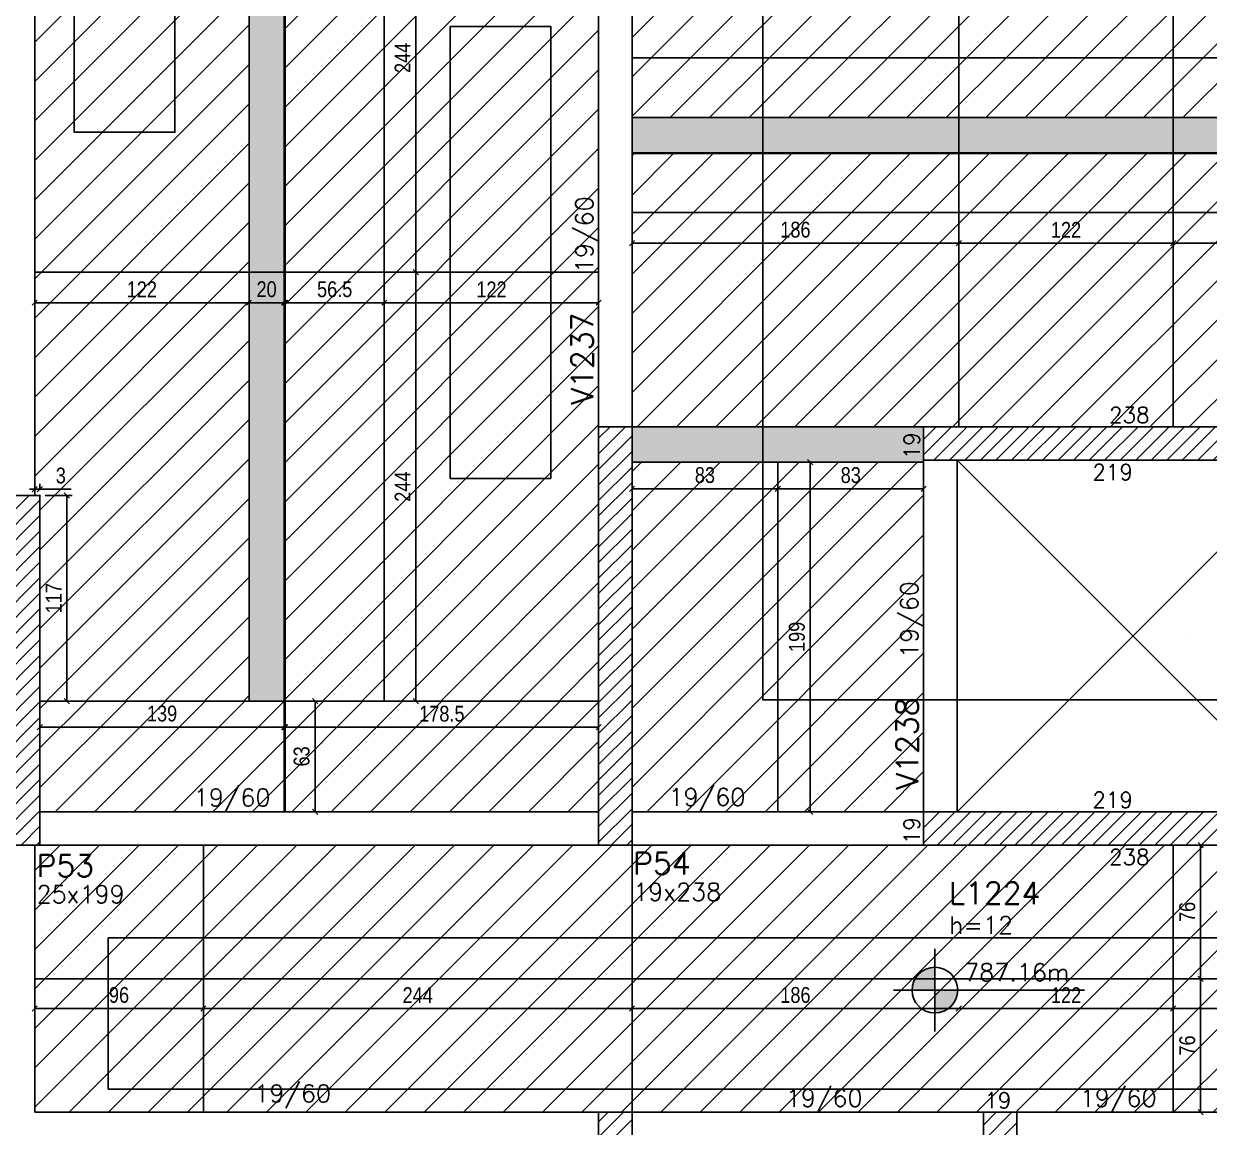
# Model space of a CAD drawing. Extents: x -3557 to 8661, y -614 to 3008.
# Drawn here: x -2554 to -1879, y 1001 to 1629 of the extents above; entities that cross this region are included whole.
import ezdxf

# ---------------------------------------------------------------- set-up
doc = ezdxf.new("R2010")
doc.units = 0
for name, color, linetype in [('242', 12, 'Continuous'), ('COTA', 241, 'Continuous'), ('F-LAJES-DIM', 2, 'Continuous'), ('F-LAJES-NOME', 4, 'Continuous'), ('F-NÍVEL-PLANTA', 2, 'Continuous'), ('F-PILARES-DIM', 172, 'Continuous'), ('F-PILARES-HACH', 174, 'Continuous'), ('F-PILARES-NOME', 170, 'Continuous'), ('F-PILARES-S', 170, 'Continuous'), ('F-PILARES-V', 170, 'Continuous'), ('F-TEXTO', 6, 'Continuous'), ('F-VIGAS', 3, 'Continuous'), ('F-VIGAS-DIM', 2, 'Continuous'), ('F-VIGAS-NOME', 4, 'Continuous'), ('F-VÃO', 1, 'Continuous'), ('Painéis', 200, 'Continuous')]:
    doc.layers.add(name, color=color, linetype=linetype)
doc.layers.add('Hachura', color=251, linetype='Continuous', lineweight=9)
doc.styles.add('COTA TECNICA-50', font='techl___.ttf', dxfattribs={"height": 9})
doc.styles.add('MCP', font='romans.shx')
doc.dimstyles.new('COTA PAINEL-50', dxfattribs={"dimtxt": 9, "dimasz": 3, "dimexe": 3, "dimexo": 3, "dimgap": 3, "dimtad": 1, "dimdec": 1, "dimzin": 12, "dimdsep": 46, "dimtxsty": 'COTA TECNICA-50', "dimblk1": 'OBLIQUE', "dimblk2": 'OBLIQUE', "dimsah": 1, "dimcen": 0.9, "dimclrd": 4, "dimclre": 4, "dimclrt": 240, "dimadec": 1, "dimazin": 3, "dimtfac": 1, "dimtdec": 1, "dimtmove": 0, "dimatfit": 3, "dimfxl": 1, "dimtolj": 1, "dimtzin": 12, "dimarcsym": 0})
pattern_1 = [(45, (-2007.842, 515.9404), (-4.419417, 4.419417), [])]
pattern_2 = [(45, (-6159.39, -39.917), (-11.22532, 11.22532), [])]
pattern_3 = [(45, (-5954.732, 6.996), (-11.22532, 11.22532), [])]

# ---------------------------------------------------------------- blocks, each defined once
blk = doc.blocks.new('Nível - Planta')
at = {"layer": 'F-NÍVEL-PLANTA'}
h = blk.add_hatch(color=71, dxfattribs=at)
h.paths.add_polyline_path([(0, 0), (0, 0.26, 0.414214), (-0.26, 0)])
h.paths.add_polyline_path([(0.26, 0), (0, 0), (0, -0.26, 0.414214)])
for p, q in [((0, -0.469), (0, 0.469)), ((-0.469, 0), (1.704, 0))]:
    blk.add_line(p, q, dxfattribs=at)
blk.add_circle((0, 0), 0.26, dxfattribs=at)
at = {"layer": 'F-TEXTO', "color": 3, "style": 'MCP'}
blk.add_attdef('NÍVEL', (0.333, 0.102), '', height=0.2, dxfattribs=at)
blk = doc.blocks.new('_Oblique')
at = {"color": 0, "linetype": 'ByBlock', "lineweight": -2}
blk.add_line((-0.5, -0.5), (0.5, 0.5), dxfattribs=at)
blk = doc.blocks.new('*D86')
at = {"layer": 'COTA', "color": 4, "lineweight": -2, "transparency": 16777216}
for p, q in [((-1896.84, 1085.44), (-1881.18, 1085.44)), ((-1884.18, 1009.44), (-1884.18, 1085.44)), ((-1896.84, 1009.44), (-1881.18, 1009.44))]:
    blk.add_line(p, q, dxfattribs=at)
at = {"layer": 'Defpoints', "color": 0, "transparency": 16777216}
for p in [(-1899.84, 1085.44), (-1884.18, 1085.44), (-1899.84, 1009.44)]:
    blk.add_point(p, dxfattribs=at)
at = {"layer": 'COTA', "color": 4, "lineweight": -2, "transparency": 16777216, "xscale": 3, "yscale": 3, "zscale": 3}
for p, rotation in [((-1884.18, 1085.44), 90), ((-1884.18, 1009.44), 270)]:
    blk.add_blockref('_Oblique', p, dxfattribs=dict(at, rotation=rotation))
at = {"layer": 'COTA', "color": 240, "transparency": 16777216, "insert": (-1891.77, 1047.44), "char_height": 9, "attachment_point": 5, "rotation": 90, "style": 'COTA TECNICA-50'}
blk.add_mtext('\\A1;76', dxfattribs=at)
blk = doc.blocks.new('*D87')
at = {"layer": 'COTA', "color": 4, "lineweight": -2, "transparency": 16777216}
for p, q in [((-1896.84, 1161.44), (-1881.18, 1161.44)), ((-1884.18, 1085.44), (-1884.18, 1161.44)), ((-1896.84, 1085.44), (-1881.18, 1085.44))]:
    blk.add_line(p, q, dxfattribs=at)
at = {"layer": 'Defpoints', "color": 0, "transparency": 16777216}
for p in [(-1899.84, 1161.44), (-1884.18, 1161.44), (-1899.84, 1085.44)]:
    blk.add_point(p, dxfattribs=at)
at = {"layer": 'COTA', "color": 4, "lineweight": -2, "transparency": 16777216, "xscale": 3, "yscale": 3, "zscale": 3}
for p, rotation in [((-1884.18, 1161.44), 90), ((-1884.18, 1085.44), 270)]:
    blk.add_blockref('_Oblique', p, dxfattribs=dict(at, rotation=rotation))
at = {"layer": 'COTA', "color": 240, "transparency": 16777216, "insert": (-1891.77, 1123.44), "char_height": 9, "attachment_point": 5, "rotation": 90, "style": 'COTA TECNICA-50'}
blk.add_mtext('\\A1;76', dxfattribs=at)
blk = doc.blocks.new('*D88')
at = {"layer": 'COTA', "color": 4, "lineweight": -2, "transparency": 16777216}
for p, q in [((-2547.84, 1082.44), (-2547.84, 1065.52)), ((-2451.84, 1082.44), (-2451.84, 1065.52)), ((-2547.84, 1068.52), (-2451.84, 1068.52))]:
    blk.add_line(p, q, dxfattribs=at)
at = {"layer": 'Defpoints', "color": 0, "transparency": 16777216}
for p in [(-2547.84, 1085.44), (-2451.84, 1085.44), (-2451.84, 1068.52)]:
    blk.add_point(p, dxfattribs=at)
at = {"layer": 'COTA', "color": 4, "lineweight": -2, "transparency": 16777216, "xscale": 3, "yscale": 3, "zscale": 3, "rotation": 180}
blk.add_blockref('_Oblique', (-2547.84, 1068.52), dxfattribs=at)
at = {"layer": 'COTA', "color": 4, "lineweight": -2, "transparency": 16777216, "xscale": 3, "yscale": 3, "zscale": 3}
blk.add_blockref('_Oblique', (-2451.84, 1068.52), dxfattribs=at)
at = {"layer": 'COTA', "color": 240, "transparency": 16777216, "insert": (-2499.84, 1076.14), "char_height": 9, "attachment_point": 5, "style": 'COTA TECNICA-50'}
blk.add_mtext('\\A1;96', dxfattribs=at)
blk = doc.blocks.new('*D89')
at = {"layer": 'COTA', "color": 4, "lineweight": -2, "transparency": 16777216}
for p, q in [((-2451.84, 1082.44), (-2451.84, 1065.52)), ((-2207.84, 1082.44), (-2207.84, 1065.52)), ((-2451.84, 1068.52), (-2207.84, 1068.52))]:
    blk.add_line(p, q, dxfattribs=at)
at = {"layer": 'Defpoints', "color": 0, "transparency": 16777216}
for p in [(-2451.84, 1085.44), (-2207.84, 1085.44), (-2207.84, 1068.52)]:
    blk.add_point(p, dxfattribs=at)
at = {"layer": 'COTA', "color": 4, "lineweight": -2, "transparency": 16777216, "xscale": 3, "yscale": 3, "zscale": 3, "rotation": 180}
blk.add_blockref('_Oblique', (-2451.84, 1068.52), dxfattribs=at)
at = {"layer": 'COTA', "color": 4, "lineweight": -2, "transparency": 16777216, "xscale": 3, "yscale": 3, "zscale": 3}
blk.add_blockref('_Oblique', (-2207.84, 1068.52), dxfattribs=at)
at = {"layer": 'COTA', "color": 240, "transparency": 16777216, "insert": (-2329.84, 1076.09), "char_height": 9, "attachment_point": 5, "style": 'COTA TECNICA-50'}
blk.add_mtext('\\A1;244', dxfattribs=at)
blk = doc.blocks.new('*D90')
at = {"layer": 'COTA', "color": 4, "lineweight": -2, "transparency": 16777216}
for p, q in [((-2207.84, 1082.44), (-2207.84, 1065.52)), ((-2207.84, 1068.52), (-2021.84, 1068.52))]:
    blk.add_line(p, q, dxfattribs=at)
at = {"layer": 'Defpoints', "color": 0, "transparency": 16777216}
for p in [(-2207.84, 1085.44), (-2021.84, 1068.52), (-2021.84, 1068.52)]:
    blk.add_point(p, dxfattribs=at)
at = {"layer": 'COTA', "color": 4, "lineweight": -2, "transparency": 16777216, "xscale": 3, "yscale": 3, "zscale": 3, "rotation": 180}
blk.add_blockref('_Oblique', (-2207.84, 1068.52), dxfattribs=at)
at = {"layer": 'COTA', "color": 4, "lineweight": -2, "transparency": 16777216, "xscale": 3, "yscale": 3, "zscale": 3}
blk.add_blockref('_Oblique', (-2021.84, 1068.52), dxfattribs=at)
at = {"layer": 'COTA', "color": 240, "transparency": 16777216, "insert": (-2114.84, 1076.13), "char_height": 9, "attachment_point": 5, "style": 'COTA TECNICA-50'}
blk.add_mtext('\\A1;186', dxfattribs=at)
blk = doc.blocks.new('*D91')
at = {"layer": 'COTA', "color": 4, "lineweight": -2, "transparency": 16777216}
blk.add_line((-2021.84, 1068.52), (-1899.84, 1068.52), dxfattribs=at)
at = {"layer": 'Defpoints', "color": 0, "transparency": 16777216}
for p in [(-2021.84, 1068.52), (-1899.84, 1068.52), (-1899.84, 1068.52)]:
    blk.add_point(p, dxfattribs=at)
at = {"layer": 'COTA', "color": 4, "lineweight": -2, "transparency": 16777216, "xscale": 3, "yscale": 3, "zscale": 3, "rotation": 180}
blk.add_blockref('_Oblique', (-2021.84, 1068.52), dxfattribs=at)
at = {"layer": 'COTA', "color": 4, "lineweight": -2, "transparency": 16777216, "xscale": 3, "yscale": 3, "zscale": 3}
blk.add_blockref('_Oblique', (-1899.84, 1068.52), dxfattribs=at)
at = {"layer": 'COTA', "color": 240, "transparency": 16777216, "insert": (-1960.84, 1076.07), "char_height": 9, "attachment_point": 5, "style": 'COTA TECNICA-50'}
blk.add_mtext('\\A1;122', dxfattribs=at)
blk = doc.blocks.new('*D92')
at = {"layer": 'COTA', "color": 4, "lineweight": -2, "transparency": 16777216}
blk.add_line((-1899.84, 1068.52), (-1655.84, 1068.52), dxfattribs=at)
at = {"layer": 'Defpoints', "color": 0, "transparency": 16777216}
for p in [(-1899.84, 1068.52), (-1655.84, 1068.52), (-1655.84, 1068.52)]:
    blk.add_point(p, dxfattribs=at)
at = {"layer": 'COTA', "color": 4, "lineweight": -2, "transparency": 16777216, "xscale": 3, "yscale": 3, "zscale": 3, "rotation": 180}
blk.add_blockref('_Oblique', (-1899.84, 1068.52), dxfattribs=at)
at = {"layer": 'COTA', "color": 4, "lineweight": -2, "transparency": 16777216, "xscale": 3, "yscale": 3, "zscale": 3}
blk.add_blockref('_Oblique', (-1655.84, 1068.52), dxfattribs=at)
at = {"layer": 'COTA', "color": 240, "transparency": 16777216, "insert": (-1777.84, 1076.09), "char_height": 9, "attachment_point": 5, "style": 'COTA TECNICA-50'}
blk.add_mtext('\\A1;244', dxfattribs=at)
blk = doc.blocks.new('*D95')
at = {"layer": 'COTA', "color": 4, "lineweight": -2, "transparency": 16777216}
for p, q in [((-2547.84, 1484.44), (-2547.84, 1467.12)), ((-2425.84, 1484.44), (-2425.84, 1467.12)), ((-2547.84, 1470.12), (-2425.84, 1470.12))]:
    blk.add_line(p, q, dxfattribs=at)
at = {"layer": 'Defpoints', "color": 0, "transparency": 16777216}
for p in [(-2547.84, 1487.44), (-2425.84, 1487.44), (-2425.84, 1470.12)]:
    blk.add_point(p, dxfattribs=at)
at = {"layer": 'COTA', "color": 4, "lineweight": -2, "transparency": 16777216, "xscale": 3, "yscale": 3, "zscale": 3, "rotation": 180}
blk.add_blockref('_Oblique', (-2547.84, 1470.12), dxfattribs=at)
at = {"layer": 'COTA', "color": 4, "lineweight": -2, "transparency": 16777216, "xscale": 3, "yscale": 3, "zscale": 3}
blk.add_blockref('_Oblique', (-2425.84, 1470.12), dxfattribs=at)
at = {"layer": 'COTA', "color": 240, "transparency": 16777216, "insert": (-2486.84, 1477.68), "char_height": 9, "attachment_point": 5, "style": 'COTA TECNICA-50'}
blk.add_mtext('\\A1;122', dxfattribs=at)
blk = doc.blocks.new('*D96')
at = {"layer": 'COTA', "color": 4, "lineweight": -2, "transparency": 16777216}
for p, q in [((-2425.84, 1484.44), (-2425.84, 1467.12)), ((-2405.84, 1484.44), (-2405.84, 1467.12)), ((-2425.84, 1470.12), (-2405.84, 1470.12))]:
    blk.add_line(p, q, dxfattribs=at)
at = {"layer": 'Defpoints', "color": 0, "transparency": 16777216}
for p in [(-2425.84, 1487.44), (-2405.84, 1487.44), (-2405.84, 1470.12)]:
    blk.add_point(p, dxfattribs=at)
at = {"layer": 'COTA', "color": 4, "lineweight": -2, "transparency": 16777216, "xscale": 3, "yscale": 3, "zscale": 3, "rotation": 180}
blk.add_blockref('_Oblique', (-2425.84, 1470.12), dxfattribs=at)
at = {"layer": 'COTA', "color": 4, "lineweight": -2, "transparency": 16777216, "xscale": 3, "yscale": 3, "zscale": 3}
blk.add_blockref('_Oblique', (-2405.84, 1470.12), dxfattribs=at)
at = {"layer": 'COTA', "color": 240, "transparency": 16777216, "insert": (-2415.84, 1477.71), "char_height": 9, "attachment_point": 5, "style": 'COTA TECNICA-50'}
blk.add_mtext('\\A1;20', dxfattribs=at)
blk = doc.blocks.new('*D97')
at = {"layer": 'COTA', "color": 4, "lineweight": -2, "transparency": 16777216}
for p, q in [((-2405.34, 1484.44), (-2405.34, 1467.12)), ((-2348.84, 1484.44), (-2348.84, 1467.12)), ((-2405.34, 1470.12), (-2348.84, 1470.12))]:
    blk.add_line(p, q, dxfattribs=at)
at = {"layer": 'Defpoints', "color": 0, "transparency": 16777216}
for p in [(-2405.34, 1487.44), (-2348.84, 1487.44), (-2348.84, 1470.12)]:
    blk.add_point(p, dxfattribs=at)
at = {"layer": 'COTA', "color": 4, "lineweight": -2, "transparency": 16777216, "xscale": 3, "yscale": 3, "zscale": 3, "rotation": 180}
blk.add_blockref('_Oblique', (-2405.34, 1470.12), dxfattribs=at)
at = {"layer": 'COTA', "color": 4, "lineweight": -2, "transparency": 16777216, "xscale": 3, "yscale": 3, "zscale": 3}
blk.add_blockref('_Oblique', (-2348.84, 1470.12), dxfattribs=at)
at = {"layer": 'COTA', "color": 240, "transparency": 16777216, "insert": (-2377.09, 1477.72), "char_height": 9, "attachment_point": 5, "style": 'COTA TECNICA-50'}
blk.add_mtext('\\A1;56.5', dxfattribs=at)
blk = doc.blocks.new('*D98')
at = {"layer": 'COTA', "color": 4, "lineweight": -2, "transparency": 16777216}
for p, q in [((-2348.84, 1484.44), (-2348.84, 1467.12)), ((-2226.84, 1484.44), (-2226.84, 1467.12)), ((-2348.84, 1470.12), (-2226.84, 1470.12))]:
    blk.add_line(p, q, dxfattribs=at)
at = {"layer": 'Defpoints', "color": 0, "transparency": 16777216}
for p in [(-2348.84, 1487.44), (-2226.84, 1487.44), (-2226.84, 1470.12)]:
    blk.add_point(p, dxfattribs=at)
at = {"layer": 'COTA', "color": 4, "lineweight": -2, "transparency": 16777216, "xscale": 3, "yscale": 3, "zscale": 3, "rotation": 180}
blk.add_blockref('_Oblique', (-2348.84, 1470.12), dxfattribs=at)
at = {"layer": 'COTA', "color": 4, "lineweight": -2, "transparency": 16777216, "xscale": 3, "yscale": 3, "zscale": 3}
blk.add_blockref('_Oblique', (-2226.84, 1470.12), dxfattribs=at)
at = {"layer": 'COTA', "color": 240, "transparency": 16777216, "insert": (-2287.84, 1477.68), "char_height": 9, "attachment_point": 5, "style": 'COTA TECNICA-50'}
blk.add_mtext('\\A1;122', dxfattribs=at)
blk = doc.blocks.new('*D99')
at = {"layer": 'COTA', "color": 4, "lineweight": -2, "transparency": 16777216}
for p, q in [((-2345.84, 1487.44), (-2327.87, 1487.44)), ((-2330.87, 1243.44), (-2330.87, 1487.44)), ((-2345.84, 1243.44), (-2327.87, 1243.44))]:
    blk.add_line(p, q, dxfattribs=at)
at = {"layer": 'Defpoints', "color": 0, "transparency": 16777216}
for p in [(-2348.84, 1487.44), (-2330.87, 1487.44), (-2348.84, 1243.44)]:
    blk.add_point(p, dxfattribs=at)
at = {"layer": 'COTA', "color": 4, "lineweight": -2, "transparency": 16777216, "xscale": 3, "yscale": 3, "zscale": 3}
for p, rotation in [((-2330.87, 1487.44), 90), ((-2330.87, 1243.44), 270)]:
    blk.add_blockref('_Oblique', p, dxfattribs=dict(at, rotation=rotation))
at = {"layer": 'COTA', "color": 240, "transparency": 16777216, "insert": (-2338.44, 1365.44), "char_height": 9, "attachment_point": 5, "rotation": 90, "style": 'COTA TECNICA-50'}
blk.add_mtext('\\A1;244', dxfattribs=at)
blk = doc.blocks.new('*D100')
at = {"layer": 'COTA', "color": 4, "lineweight": -2, "transparency": 16777216}
for p, q in [((-2345.84, 1731.44), (-2327.87, 1731.44)), ((-2330.87, 1487.44), (-2330.87, 1731.44)), ((-2345.84, 1487.44), (-2327.87, 1487.44))]:
    blk.add_line(p, q, dxfattribs=at)
at = {"layer": 'Defpoints', "color": 0, "transparency": 16777216}
for p in [(-2348.84, 1731.44), (-2330.87, 1731.44), (-2348.84, 1487.44)]:
    blk.add_point(p, dxfattribs=at)
at = {"layer": 'COTA', "color": 4, "lineweight": -2, "transparency": 16777216, "xscale": 3, "yscale": 3, "zscale": 3}
for p, rotation in [((-2330.87, 1731.44), 90), ((-2330.87, 1487.44), 270)]:
    blk.add_blockref('_Oblique', p, dxfattribs=dict(at, rotation=rotation))
at = {"layer": 'COTA', "color": 240, "transparency": 16777216, "insert": (-2338.44, 1609.44), "char_height": 9, "attachment_point": 5, "rotation": 90, "style": 'COTA TECNICA-50'}
blk.add_mtext('\\A1;244', dxfattribs=at)
blk = doc.blocks.new('*D101')
at = {"layer": 'COTA', "color": 4, "lineweight": -2, "transparency": 16777216}
for p, q in [((-2541.84, 1360.44), (-2526.47, 1360.44)), ((-2529.47, 1243.44), (-2529.47, 1360.44)), ((-2541.84, 1243.44), (-2526.47, 1243.44))]:
    blk.add_line(p, q, dxfattribs=at)
at = {"layer": 'Defpoints', "color": 0, "transparency": 16777216}
for p in [(-2544.84, 1360.44), (-2529.47, 1360.44), (-2544.84, 1243.44)]:
    blk.add_point(p, dxfattribs=at)
at = {"layer": 'COTA', "color": 4, "lineweight": -2, "transparency": 16777216, "xscale": 3, "yscale": 3, "zscale": 3}
for p, rotation in [((-2529.47, 1360.44), 90), ((-2529.47, 1243.44), 270)]:
    blk.add_blockref('_Oblique', p, dxfattribs=dict(at, rotation=rotation))
at = {"layer": 'COTA', "color": 240, "transparency": 16777216, "insert": (-2537.04, 1301.94), "char_height": 9, "attachment_point": 5, "rotation": 90, "style": 'COTA TECNICA-50'}
blk.add_mtext('\\A1;117', dxfattribs=at)
blk = doc.blocks.new('*D102')
at = {"layer": 'COTA', "color": 4, "lineweight": -2, "transparency": 16777216}
for p, q in [((-2547.84, 1364.02), (-2550.84, 1364.02)), ((-2547.84, 1363.44), (-2547.84, 1367.02)), ((-2547.84, 1364.02), (-2544.84, 1364.02)), ((-2544.84, 1363.44), (-2544.84, 1367.02)), ((-2544.84, 1364.02), (-2527.14, 1364.02))]:
    blk.add_line(p, q, dxfattribs=at)
at = {"layer": 'Defpoints', "color": 0, "transparency": 16777216}
for p in [(-2544.84, 1364.02), (-2547.84, 1360.44), (-2544.84, 1360.44)]:
    blk.add_point(p, dxfattribs=at)
at = {"layer": 'COTA', "color": 4, "lineweight": -2, "transparency": 16777216, "xscale": 3, "yscale": 3, "zscale": 3}
blk.add_blockref('_Oblique', (-2547.84, 1364.02), dxfattribs=at)
at = {"layer": 'COTA', "color": 4, "lineweight": -2, "transparency": 16777216, "xscale": 3, "yscale": 3, "zscale": 3, "rotation": 180}
blk.add_blockref('_Oblique', (-2544.84, 1364.02), dxfattribs=at)
at = {"layer": 'COTA', "color": 240, "transparency": 16777216, "insert": (-2532.99, 1371.72), "char_height": 9, "attachment_point": 5, "style": 'COTA TECNICA-50'}
blk.add_mtext('\\A1;3', dxfattribs=at)
blk = doc.blocks.new('*D103')
at = {"layer": 'COTA', "color": 4, "lineweight": -2, "transparency": 16777216}
for p, q in [((-2544.84, 1240.44), (-2544.84, 1225.56)), ((-2405.84, 1240.44), (-2405.84, 1225.56)), ((-2544.84, 1228.56), (-2405.84, 1228.56))]:
    blk.add_line(p, q, dxfattribs=at)
at = {"layer": 'Defpoints', "color": 0, "transparency": 16777216}
for p in [(-2544.84, 1243.44), (-2405.84, 1243.44), (-2405.84, 1228.56)]:
    blk.add_point(p, dxfattribs=at)
at = {"layer": 'COTA', "color": 4, "lineweight": -2, "transparency": 16777216, "xscale": 3, "yscale": 3, "zscale": 3, "rotation": 180}
blk.add_blockref('_Oblique', (-2544.84, 1228.56), dxfattribs=at)
at = {"layer": 'COTA', "color": 4, "lineweight": -2, "transparency": 16777216, "xscale": 3, "yscale": 3, "zscale": 3}
blk.add_blockref('_Oblique', (-2405.84, 1228.56), dxfattribs=at)
at = {"layer": 'COTA', "color": 240, "transparency": 16777216, "insert": (-2475.34, 1236.28), "char_height": 9, "attachment_point": 5, "style": 'COTA TECNICA-50'}
blk.add_mtext('\\A1;139', dxfattribs=at)
blk = doc.blocks.new('*D104')
at = {"layer": 'COTA', "color": 4, "lineweight": -2, "transparency": 16777216}
for p, q in [((-2405.34, 1240.44), (-2405.34, 1225.56)), ((-2226.84, 1240.44), (-2226.84, 1225.56)), ((-2405.34, 1228.56), (-2226.84, 1228.56))]:
    blk.add_line(p, q, dxfattribs=at)
at = {"layer": 'Defpoints', "color": 0, "transparency": 16777216}
for p in [(-2405.34, 1243.44), (-2226.84, 1243.44), (-2226.84, 1228.56)]:
    blk.add_point(p, dxfattribs=at)
at = {"layer": 'COTA', "color": 4, "lineweight": -2, "transparency": 16777216, "xscale": 3, "yscale": 3, "zscale": 3, "rotation": 180}
blk.add_blockref('_Oblique', (-2405.34, 1228.56), dxfattribs=at)
at = {"layer": 'COTA', "color": 4, "lineweight": -2, "transparency": 16777216, "xscale": 3, "yscale": 3, "zscale": 3}
blk.add_blockref('_Oblique', (-2226.84, 1228.56), dxfattribs=at)
at = {"layer": 'COTA', "color": 240, "transparency": 16777216, "insert": (-2316.09, 1236.17), "char_height": 9, "attachment_point": 5, "style": 'COTA TECNICA-50'}
blk.add_mtext('\\A1;178.5', dxfattribs=at)
blk = doc.blocks.new('*D105')
at = {"layer": 'COTA', "color": 4, "lineweight": -2, "transparency": 16777216}
for p, q in [((-2402.34, 1243.44), (-2385.17, 1243.44)), ((-2388.17, 1180.44), (-2388.17, 1243.44)), ((-2402.34, 1180.44), (-2385.17, 1180.44))]:
    blk.add_line(p, q, dxfattribs=at)
at = {"layer": 'Defpoints', "color": 0, "transparency": 16777216}
for p in [(-2405.34, 1243.44), (-2388.17, 1243.44), (-2405.34, 1180.44)]:
    blk.add_point(p, dxfattribs=at)
at = {"layer": 'COTA', "color": 4, "lineweight": -2, "transparency": 16777216, "xscale": 3, "yscale": 3, "zscale": 3}
for p, rotation in [((-2388.17, 1243.44), 90), ((-2388.17, 1180.44), 270)]:
    blk.add_blockref('_Oblique', p, dxfattribs=dict(at, rotation=rotation))
at = {"layer": 'COTA', "color": 240, "transparency": 16777216, "insert": (-2395.87, 1211.94), "char_height": 9, "attachment_point": 5, "rotation": 90, "style": 'COTA TECNICA-50'}
blk.add_mtext('\\A1;63', dxfattribs=at)
blk = doc.blocks.new('*D59')
at = {"layer": 'COTA', "color": 4, "lineweight": -2, "transparency": 16777216}
for p, q in [((-2207.84, 1518.44), (-2207.84, 1501.01)), ((-2021.84, 1518.44), (-2021.84, 1501.01)), ((-2207.84, 1504.01), (-2021.84, 1504.01))]:
    blk.add_line(p, q, dxfattribs=at)
at = {"layer": 'Defpoints', "color": 0, "transparency": 16777216}
for p in [(-2207.84, 1521.44), (-2021.84, 1521.44), (-2021.84, 1504.01)]:
    blk.add_point(p, dxfattribs=at)
at = {"layer": 'COTA', "color": 4, "lineweight": -2, "transparency": 16777216, "xscale": 3, "yscale": 3, "zscale": 3, "rotation": 180}
blk.add_blockref('_Oblique', (-2207.84, 1504.01), dxfattribs=at)
at = {"layer": 'COTA', "color": 4, "lineweight": -2, "transparency": 16777216, "xscale": 3, "yscale": 3, "zscale": 3}
blk.add_blockref('_Oblique', (-2021.84, 1504.01), dxfattribs=at)
at = {"layer": 'COTA', "color": 240, "transparency": 16777216, "insert": (-2114.84, 1511.62), "char_height": 9, "attachment_point": 5, "style": 'COTA TECNICA-50'}
blk.add_mtext('\\A1;186', dxfattribs=at)
blk = doc.blocks.new('*D60')
at = {"layer": 'COTA', "color": 4, "lineweight": -2, "transparency": 16777216}
for p, q in [((-2021.84, 1518.44), (-2021.84, 1501.01)), ((-1899.84, 1518.44), (-1899.84, 1501.01)), ((-2021.84, 1504.01), (-1899.84, 1504.01))]:
    blk.add_line(p, q, dxfattribs=at)
at = {"layer": 'Defpoints', "color": 0, "transparency": 16777216}
for p in [(-2021.84, 1521.44), (-1899.84, 1521.44), (-1899.84, 1504.01)]:
    blk.add_point(p, dxfattribs=at)
at = {"layer": 'COTA', "color": 4, "lineweight": -2, "transparency": 16777216, "xscale": 3, "yscale": 3, "zscale": 3, "rotation": 180}
blk.add_blockref('_Oblique', (-2021.84, 1504.01), dxfattribs=at)
at = {"layer": 'COTA', "color": 4, "lineweight": -2, "transparency": 16777216, "xscale": 3, "yscale": 3, "zscale": 3}
blk.add_blockref('_Oblique', (-1899.84, 1504.01), dxfattribs=at)
at = {"layer": 'COTA', "color": 240, "transparency": 16777216, "insert": (-1960.84, 1511.56), "char_height": 9, "attachment_point": 5, "style": 'COTA TECNICA-50'}
blk.add_mtext('\\A1;122', dxfattribs=at)
blk = doc.blocks.new('*D61')
at = {"layer": 'COTA', "color": 4, "lineweight": -2, "transparency": 16777216}
for p, q in [((-1899.84, 1518.44), (-1899.84, 1501.01)), ((-1655.84, 1518.44), (-1655.84, 1501.01)), ((-1899.84, 1504.01), (-1655.84, 1504.01))]:
    blk.add_line(p, q, dxfattribs=at)
at = {"layer": 'Defpoints', "color": 0, "transparency": 16777216}
for p in [(-1899.84, 1521.44), (-1655.84, 1521.44), (-1655.84, 1504.01)]:
    blk.add_point(p, dxfattribs=at)
at = {"layer": 'COTA', "color": 4, "lineweight": -2, "transparency": 16777216, "xscale": 3, "yscale": 3, "zscale": 3, "rotation": 180}
blk.add_blockref('_Oblique', (-1899.84, 1504.01), dxfattribs=at)
at = {"layer": 'COTA', "color": 4, "lineweight": -2, "transparency": 16777216, "xscale": 3, "yscale": 3, "zscale": 3}
blk.add_blockref('_Oblique', (-1655.84, 1504.01), dxfattribs=at)
at = {"layer": 'COTA', "color": 240, "transparency": 16777216, "insert": (-1777.84, 1511.58), "char_height": 9, "attachment_point": 5, "style": 'COTA TECNICA-50'}
blk.add_mtext('\\A1;244', dxfattribs=at)
blk = doc.blocks.new('*D64')
at = {"layer": 'COTA', "color": 4, "lineweight": -2, "transparency": 16777216}
for p, q in [((-2121.84, 1379.44), (-2103.41, 1379.44)), ((-2106.41, 1379.44), (-2106.41, 1180.44)), ((-2121.84, 1180.44), (-2103.41, 1180.44))]:
    blk.add_line(p, q, dxfattribs=at)
at = {"layer": 'Defpoints', "color": 0, "transparency": 16777216}
for p in [(-2124.84, 1379.44), (-2124.84, 1180.44), (-2106.41, 1180.44)]:
    blk.add_point(p, dxfattribs=at)
at = {"layer": 'COTA', "color": 4, "lineweight": -2, "transparency": 16777216, "xscale": 3, "yscale": 3, "zscale": 3}
for p, rotation in [((-2106.41, 1379.44), 90), ((-2106.41, 1180.44), 270)]:
    blk.add_blockref('_Oblique', p, dxfattribs=dict(at, rotation=rotation))
at = {"layer": 'COTA', "color": 240, "transparency": 16777216, "insert": (-2113.98, 1279.94), "char_height": 9, "attachment_point": 5, "rotation": 90, "style": 'COTA TECNICA-50'}
blk.add_mtext('\\A1;199', dxfattribs=at)
blk = doc.blocks.new('*D65')
at = {"layer": 'COTA', "color": 4, "lineweight": -2, "transparency": 16777216}
for p, q in [((-2207.84, 1376.44), (-2207.84, 1361.25)), ((-2124.84, 1376.44), (-2124.84, 1361.25)), ((-2207.84, 1364.25), (-2124.84, 1364.25))]:
    blk.add_line(p, q, dxfattribs=at)
at = {"layer": 'Defpoints', "color": 0, "transparency": 16777216}
for p in [(-2207.84, 1379.44), (-2124.84, 1379.44), (-2124.84, 1364.25)]:
    blk.add_point(p, dxfattribs=at)
at = {"layer": 'COTA', "color": 4, "lineweight": -2, "transparency": 16777216, "xscale": 3, "yscale": 3, "zscale": 3, "rotation": 180}
blk.add_blockref('_Oblique', (-2207.84, 1364.25), dxfattribs=at)
at = {"layer": 'COTA', "color": 4, "lineweight": -2, "transparency": 16777216, "xscale": 3, "yscale": 3, "zscale": 3}
blk.add_blockref('_Oblique', (-2124.84, 1364.25), dxfattribs=at)
at = {"layer": 'COTA', "color": 240, "transparency": 16777216, "insert": (-2166.34, 1371.96), "char_height": 9, "attachment_point": 5, "style": 'COTA TECNICA-50'}
blk.add_mtext('\\A1;83', dxfattribs=at)
blk = doc.blocks.new('*D66')
at = {"layer": 'COTA', "color": 4, "lineweight": -2, "transparency": 16777216}
for p, q in [((-2124.84, 1376.44), (-2124.84, 1361.25)), ((-2041.84, 1376.44), (-2041.84, 1361.25)), ((-2124.84, 1364.25), (-2041.84, 1364.25))]:
    blk.add_line(p, q, dxfattribs=at)
at = {"layer": 'Defpoints', "color": 0, "transparency": 16777216}
for p in [(-2124.84, 1379.44), (-2041.84, 1379.44), (-2041.84, 1364.25)]:
    blk.add_point(p, dxfattribs=at)
at = {"layer": 'COTA', "color": 4, "lineweight": -2, "transparency": 16777216, "xscale": 3, "yscale": 3, "zscale": 3, "rotation": 180}
blk.add_blockref('_Oblique', (-2124.84, 1364.25), dxfattribs=at)
at = {"layer": 'COTA', "color": 4, "lineweight": -2, "transparency": 16777216, "xscale": 3, "yscale": 3, "zscale": 3}
blk.add_blockref('_Oblique', (-2041.84, 1364.25), dxfattribs=at)
at = {"layer": 'COTA', "color": 240, "transparency": 16777216, "insert": (-2083.34, 1371.96), "char_height": 9, "attachment_point": 5, "style": 'COTA TECNICA-50'}
blk.add_mtext('\\A1;83', dxfattribs=at)

msp = doc.modelspace()

# ---------------------------------------------------------------- hatches: boundary and pattern name
at = {"layer": 'F-PILARES-HACH', "linetype": 'Continuous'}
h = msp.add_hatch(dxfattribs=at)
h.set_pattern_fill('ANSI31', color=256, scale=50, style=0)
h.set_pattern_definition(pattern_1)
h.paths.add_polyline_path([(-2226.84, 1161.44), (-2207.84, 1161.44), (-2207.84, 1399.44), (-2226.84, 1399.44)], flags=16)
h = msp.add_hatch(dxfattribs=at)
h.set_pattern_fill('ANSI31', color=256, scale=50, style=0)
h.set_pattern_definition(pattern_1)
h.paths.add_polyline_path([(-1803.84, 1161.44), (-1803.84, 1399.44), (-2041.84, 1399.44), (-2041.84, 1380.44), (-1822.84, 1380.44), (-1822.84, 1180.44), (-2041.84, 1180.44), (-2041.84, 1161.44)], flags=16)
h = msp.add_hatch(dxfattribs=at)
h.set_pattern_fill('ANSI31', color=256, scale=50, style=0)
h.set_pattern_definition(pattern_1)
h.paths.add_polyline_path([(-2569.84, 1161.44), (-2544.84, 1161.44), (-2544.84, 1360.44), (-2569.84, 1360.44)], flags=16)
h = msp.add_hatch(dxfattribs=at)
h.set_pattern_fill('ANSI31', color=256, scale=50, style=0)
h.set_pattern_definition(pattern_1)
h.paths.add_polyline_path([(-2226.84, 690.44), (-2207.84, 690.44), (-2207.84, 1009.44), (-2226.84, 1009.44)], flags=16)
h = msp.add_hatch(dxfattribs=at)
h.set_pattern_fill('ANSI31', color=256, scale=50, style=0)
h.set_pattern_definition(pattern_1)
h.paths.add_polyline_path([(-2226.84, 700.44), (-2207.84, 700.44), (-2207.84, 1009.44), (-2226.84, 1009.44)], flags=16)
h = msp.add_hatch(dxfattribs=at)
h.set_pattern_fill('ANSI31', color=256, scale=50, style=0)
h.set_pattern_definition(pattern_1)
h.paths.add_polyline_path([(-1988.84, 491.94), (-1988.84, 1009.44), (-2007.84, 1009.44), (-2007.84, 515.94), (-2226.84, 515.94), (-2226.84, 491.94)], flags=16)
at = {"layer": 'Hachura', "linetype": 'ByBlock'}
h = msp.add_hatch(dxfattribs=at)
h.set_pattern_fill('ANSI31', color=256, scale=5)
h.set_pattern_definition(pattern_2)
h.paths.add_polyline_path([(-2425.84, 1487.44), (-2425.84, 1731.44), (-2544.84, 1731.44), (-2547.84, 1731.44), (-2547.84, 1487.44)])
h.paths.add_polyline_path([(-2547.84, 1360.44), (-2544.84, 1360.44), (-2544.84, 1243.44), (-2425.84, 1243.44), (-2425.84, 1487.44), (-2547.84, 1487.44)])
h.paths.add_polyline_path([(-2405.34, 1243.44), (-2348.84, 1243.44), (-2348.84, 1487.44), (-2405.34, 1487.44)])
h.paths.add_polyline_path([(-2405.34, 1487.44), (-2348.84, 1487.44), (-2348.84, 1731.44), (-2405.34, 1731.44)])
h.paths.add_polyline_path([(-2348.84, 1487.44), (-2226.84, 1487.44), (-2226.84, 1731.44), (-2348.84, 1731.44)])
h.paths.add_polyline_path([(-2348.84, 1243.44), (-2226.84, 1243.44), (-2226.84, 1399.44), (-2226.84, 1487.44), (-2348.84, 1487.44)])
h = msp.add_hatch(color=256, dxfattribs=at)
h.dxf.hatch_style = 1
h.paths.add_polyline_path([(-2405.84, 1731.44), (-2425.84, 1731.44), (-2425.84, 1487.44), (-2405.84, 1487.44)])
h.paths.add_polyline_path([(-2405.84, 1487.44), (-2425.84, 1487.44), (-2425.84, 1243.44), (-2405.84, 1243.44)])
h = msp.add_hatch(dxfattribs=at)
h.set_pattern_fill('ANSI31', color=256, scale=5)
h.set_pattern_definition(pattern_3)
h.paths.add_polyline_path([(-1899.84, 1731.44), (-2021.84, 1731.44), (-2021.84, 1609.44), (-1899.84, 1609.44)])
h.paths.add_polyline_path([(-1899.84, 1521.44), (-2021.84, 1521.44), (-2021.84, 1399.44), (-1899.84, 1399.44)])
h.paths.add_polyline_path([(-1899.84, 1521.44), (-1899.84, 1399.44), (-1803.84, 1399.44), (-1655.84, 1399.44), (-1655.84, 1521.44)])
h.paths.add_polyline_path([(-1655.84, 1609.44), (-1655.84, 1731.44), (-1742.34, 1731.44), (-1865.34, 1731.44), (-1889.34, 1731.44), (-1899.84, 1731.44), (-1899.84, 1609.44)])
h.paths.add_polyline_path([(-1411.84, 1609.44), (-1411.84, 1731.44), (-1417.84, 1731.44), (-1655.84, 1731.44), (-1655.84, 1609.44)])
h.paths.add_polyline_path([(-1411.84, 1399.44), (-1411.84, 1521.44), (-1655.84, 1521.44), (-1655.84, 1399.44)])
h.paths.add_polyline_path([(-2207.84, 1521.44), (-2207.84, 1399.44), (-2041.84, 1399.44), (-2021.84, 1399.44), (-2021.84, 1521.44)])
h.paths.add_polyline_path([(-2021.84, 1609.44), (-2021.84, 1731.44), (-2207.84, 1731.44), (-2207.84, 1609.44)])
h = msp.add_hatch(dxfattribs=at)
h.set_pattern_fill('ANSI31', color=256, scale=5)
h.set_pattern_definition(pattern_3)
h.paths.add_polyline_path([(-2021.84, 1575.44), (-2021.84, 1609.44), (-2207.84, 1609.44), (-2207.84, 1575.44)])
h.paths.add_polyline_path([(-2207.84, 1554.94), (-2207.84, 1521.44), (-2021.84, 1521.44), (-2021.84, 1554.94)])
h.paths.add_polyline_path([(-2021.84, 1554.94), (-2021.84, 1521.44), (-1899.84, 1521.44), (-1899.84, 1554.94)])
h.paths.add_polyline_path([(-2021.84, 1609.44), (-2021.84, 1575.44), (-1899.84, 1575.44), (-1899.84, 1609.44)])
h.paths.add_polyline_path([(-1899.84, 1609.44), (-1899.84, 1575.44), (-1655.84, 1575.44), (-1655.84, 1609.44)])
h.paths.add_polyline_path([(-1899.84, 1554.94), (-1899.84, 1521.44), (-1655.84, 1521.44), (-1655.84, 1554.94)])
h.paths.add_polyline_path([(-1411.84, 1521.44), (-1411.84, 1554.94), (-1655.84, 1554.94), (-1655.84, 1521.44)])
h.paths.add_polyline_path([(-1655.84, 1609.44), (-1655.84, 1575.44), (-1411.84, 1575.44), (-1411.84, 1609.44)])
h.paths.add_polyline_path([(-1411.84, 1180.44), (-1411.84, 1302.44), (-1655.84, 1302.44), (-1655.84, 1180.44)])
h.paths.add_polyline_path([(-2124.84, 1180.44), (-2041.84, 1180.44), (-2041.84, 1379.44), (-2124.84, 1379.44)])
h.paths.add_polyline_path([(-2124.84, 1379.44), (-2207.84, 1379.44), (-2207.84, 1180.44), (-2124.84, 1180.44)])
h = msp.add_hatch(color=256, dxfattribs=at)
h.dxf.hatch_style = 1
h.paths.add_polyline_path([(-2021.84, 1575.44), (-2207.84, 1575.44), (-2207.84, 1555.44), (-2021.84, 1555.44)])
h.paths.add_polyline_path([(-1899.84, 1575.44), (-2021.84, 1575.44), (-2021.84, 1555.44), (-1899.84, 1555.44)])
h.paths.add_polyline_path([(-1655.84, 1575.44), (-1899.84, 1575.44), (-1899.84, 1555.44), (-1655.84, 1555.44)])
h.paths.add_polyline_path([(-1411.84, 1575.44), (-1655.84, 1575.44), (-1655.84, 1555.44), (-1411.84, 1555.44)])
h.paths.add_polyline_path([(-1411.84, 1399.44), (-1803.84, 1399.44), (-1803.84, 1379.44), (-1411.84, 1379.44)])
h.paths.add_polyline_path([(-2041.84, 1399.44), (-2207.84, 1399.44), (-2207.84, 1379.44), (-2041.84, 1379.44), (-2041.84, 1380.44)])
h.paths.add_polyline_path([(-2041.84, 1381.26), (-2041.84, 1398.62), (-2055.34, 1398.62), (-2055.34, 1381.26)], flags=9)
h = msp.add_hatch(dxfattribs=at)
h.set_pattern_fill('ANSI31', color=256, scale=5)
h.set_pattern_definition(pattern_3)
h.paths.add_polyline_path([(-2544.84, 1243.44), (-2544.84, 1180.44), (-2405.84, 1180.44), (-2405.84, 1243.44)])
h.paths.add_polyline_path([(-2226.84, 1180.44), (-2226.84, 1243.44), (-2405.34, 1243.44), (-2405.34, 1180.44)])
h = msp.add_hatch(dxfattribs=at)
h.set_pattern_fill('ANSI31', color=256, scale=5)
h.set_pattern_definition(pattern_2)
h.paths.add_polyline_path([(-2451.84, 1161.44), (-2544.84, 1161.44), (-2547.84, 1161.44), (-2547.84, 1085.44), (-2451.84, 1085.44)])
h.paths.add_polyline_path([(-2451.84, 1085.44), (-2547.84, 1085.44), (-2547.84, 1009.44), (-2451.84, 1009.44)])
h.paths.add_polyline_path([(-2451.84, 1085.44), (-2451.84, 1009.44), (-2226.84, 1009.44), (-2207.84, 1009.44), (-2207.84, 1085.44)])
h.paths.add_polyline_path([(-2207.84, 1085.44), (-2207.84, 1161.44), (-2226.84, 1161.44), (-2451.84, 1161.44), (-2451.84, 1085.44)])
h.paths.add_polyline_path([(-2021.84, 1085.44), (-2021.84, 1161.44), (-2041.84, 1161.44), (-2207.84, 1161.44), (-2207.84, 1085.44)])
h.paths.add_polyline_path([(-2021.84, 1009.44), (-2021.84, 1085.44), (-2207.84, 1085.44), (-2207.84, 1009.44)])
h.paths.add_polyline_path([(-1899.84, 1009.44), (-1899.84, 1085.44), (-2021.84, 1085.44), (-2021.84, 1009.44), (-2007.84, 1009.44), (-1988.84, 1009.44)])
h.paths.add_polyline_path([(-1899.84, 1085.44), (-1899.84, 1161.44), (-2021.84, 1161.44), (-2021.84, 1085.44)])
h.paths.add_polyline_path([(-1899.84, 1085.44), (-1899.84, 1009.44), (-1740.34, 1009.44), (-1655.84, 1009.44), (-1655.84, 1085.44)])
h.paths.add_polyline_path([(-1655.84, 1085.44), (-1655.84, 1161.44), (-1803.84, 1161.44), (-1899.84, 1161.44), (-1899.84, 1085.44)])
h.paths.add_polyline_path([(-1655.84, 1161.44), (-1655.84, 1085.44), (-1411.84, 1085.44), (-1411.84, 1161.44)])
h.paths.add_polyline_path([(-1655.84, 1085.44), (-1655.84, 1009.44), (-1562.34, 1009.44), (-1411.84, 1009.44), (-1411.84, 1085.44)])

# ---------------------------------------------------------------- linework, layer by layer
at = {"layer": '242', "linetype": 'Continuous'}
for p, q in [((-2217.34, 1280.44), (-2217.34, 1280.44)), ((-1890.45, 1280.44), (-1890.45, 1280.44))]:
    msp.add_line(p, q, dxfattribs=at)
at = {"layer": 'COTA'}
for points in [[(-2525.33, 1670.58), (-2468.01, 1670.58), (-2468.01, 1567.08), (-2525.33, 1567.08)], [(-2133.37, 1641.57), (-1548.36, 1641.57), (-1548.36, 1244.1), (-2133.37, 1244.1)], [(-2311.35, 1627.32), (-2254.11, 1627.32), (-2254.11, 1370.15), (-2311.35, 1370.15)], [(-2505.96, 1108.63), (1158.32, 1108.63), (1158.32, 1022.68), (-2505.96, 1022.68)]]:
    msp.add_lwpolyline(points, close=True, dxfattribs=at)
at = {"layer": 'F-PILARES-S', "linetype": 'Continuous'}
for points in [[(-2226.84, 1161.44), (-2207.84, 1161.44), (-2207.84, 1399.44), (-2226.84, 1399.44), (-2226.84, 1161.44)], [(-1803.84, 1161.44), (-1803.84, 1399.44), (-2041.84, 1399.44), (-2041.84, 1380.44), (-1822.84, 1380.44), (-1822.84, 1180.44), (-2041.84, 1180.44), (-2041.84, 1161.44), (-1803.84, 1161.44)], [(-2569.84, 1161.44), (-2544.84, 1161.44), (-2544.84, 1360.44), (-2569.84, 1360.44), (-2569.84, 1161.44)], [(-2226.84, 700.44), (-2207.84, 700.44), (-2207.84, 1009.44), (-2226.84, 1009.44), (-2226.84, 700.44)], [(-1988.84, 491.94), (-1988.84, 1009.44), (-2007.84, 1009.44), (-2007.84, 515.94), (-2226.84, 515.94), (-2226.84, 491.94), (-1988.84, 491.94)]]:
    msp.add_lwpolyline(points, dxfattribs=at)
at = {"layer": 'F-PILARES-V', "linetype": 'Continuous'}
msp.add_lwpolyline([(-2226.84, 690.44), (-2207.84, 690.44), (-2207.84, 1009.44), (-2226.84, 1009.44), (-2226.84, 690.44)], dxfattribs=at)
at = {"layer": 'F-VIGAS'}
for points in [[(-2547.84, 1360.44), (-2547.84, 1731.44)], [(-2226.84, 1731.44), (-2226.84, 1399.44)], [(-2207.84, 1399.44), (-2207.84, 1731.44)], [(-2041.84, 1380.44), (-2041.84, 1180.44)], [(-2022.84, 1180.44), (-2022.84, 1380.44)], [(-2226.84, 1180.44), (-2544.84, 1180.44)], [(-2041.84, 1180.44), (-2207.84, 1180.44)], [(-2547.84, 1009.44), (-2547.84, 1161.44)], [(-2544.84, 1161.44), (-2226.84, 1161.44)], [(-2207.84, 1161.44), (-2041.84, 1161.44)], [(-2226.84, 1009.44), (-2547.84, 1009.44)], [(-2007.84, 1009.44), (-2207.84, 1009.44)], [(-1740.34, 1009.44), (-1988.84, 1009.44)]]:
    msp.add_lwpolyline(points, dxfattribs=at)
at = {"layer": 'F-VÃO'}
for p, q in [((-2022.84, 1180.44), (-1822.84, 1380.44)), ((-2022.84, 1380.44), (-1822.84, 1180.44))]:
    msp.add_line(p, q, dxfattribs=at)
at = {"layer": 'Painéis'}
for p, q in [((-1411.84, 1521.44), (-2207.84, 1521.44)), ((-2041.84, 1399.44), (-2207.84, 1399.44)), ((-2041.84, 1379.44), (-2207.84, 1379.44))]:
    msp.add_line(p, q, dxfattribs=at)
for points in [[(-2425.84, 1243.44), (-2425.84, 1731.44)], [(-2405.84, 1180.44), (-2405.84, 1731.44)], [(-2405.34, 1180.44), (-2405.34, 1731.44)], [(-2348.84, 1731.44), (-2348.84, 1243.44)], [(-2021.84, 1731.44), (-2021.84, 1399.44)], [(-1899.84, 1731.44), (-1899.84, 1399.44)], [(-2207.84, 1609.44), (-1411.84, 1609.44)], [(-2207.84, 1575.44), (-1411.84, 1575.44)], [(-2207.84, 1555.44), (-1411.84, 1555.44)], [(-2207.84, 1554.94), (-1411.84, 1554.94)], [(-2547.84, 1487.44), (-2226.84, 1487.44)], [(-2124.84, 1379.44), (-2124.84, 1180.44)], [(-2544.84, 1243.44), (-2226.84, 1243.44)], [(-2451.84, 1161.44), (-2451.84, 1009.44)], [(-2207.84, 1161.44), (-2207.84, 1009.44)], [(-1899.84, 1161.44), (-1899.84, 1009.44)], [(-1411.84, 1085.44), (-2547.84, 1085.44)]]:
    msp.add_lwpolyline(points, dxfattribs=at)

# ---------------------------------------------------------------- block references
at = {"layer": 'F-NÍVEL-PLANTA', "linetype": 'Continuous', "xscale": 50, "yscale": 50, "zscale": 50}
msp.add_blockref('Nível - Planta', (-2035.47, 1078.94), dxfattribs=at).add_auto_attribs({'NÍVEL': '787.16m'})

# ---------------------------------------------------------------- texts
at = {"layer": 'F-LAJES-DIM', "linetype": 'Continuous', "style": 'MCP'}
msp.add_text('h=12', height=10, dxfattribs=at).set_placement((-2027.38, 1110.9))
at = {"layer": 'F-LAJES-NOME', "linetype": 'Continuous', "style": 'MCP'}
msp.add_text('L1224', height=12.5, dxfattribs=at).set_placement((-2027.38, 1127.9))
at = {"layer": 'F-PILARES-DIM', "linetype": 'Continuous', "style": 'MCP'}
for s, height, p in [('238', 9, (-1936.34, 1401.69)), ('219', 9, (-1945.84, 1369.19)), ('219', 9, (-1945.84, 1182.69)), ('238', 9, (-1936.34, 1150.19)), ('25x199', 10, (-2546.75, 1128.5)), ('19x238', 10, (-2207.18, 1129.81)), ('19', 9, (-2007.34, 1011.69))]:
    msp.add_text(s, height=height, dxfattribs=at).set_placement(p)
for p in [(-2044.09, 1380.94), (-2044.09, 1161.94)]:
    msp.add_text('19', height=9, rotation=90, dxfattribs=at).set_placement(p)
at = {"layer": 'F-PILARES-NOME', "linetype": 'Continuous', "style": 'MCP'}
for s, p in [('P53', (-2546.75, 1143.5)), ('P54', (-2207.18, 1144.81))]:
    msp.add_text(s, height=12.5, dxfattribs=at).set_placement(p)
at = {"layer": 'F-VIGAS-DIM', "linetype": 'Continuous', "style": 'MCP'}
for p in [(-2229.97, 1486.94), (-2044.97, 1267.94)]:
    msp.add_text('19/60', height=10, rotation=90, dxfattribs=at).set_placement(p)
for p in [(-2457.34, 1183.57), (-2187.04, 1183.85), (-2422.86, 1015.12), (-2120.34, 1012.57), (-1952.95, 1012.57)]:
    msp.add_text('19/60', height=10, dxfattribs=at).set_placement(p)
at = {"layer": 'F-VIGAS-NOME', "linetype": 'Continuous', "style": 'MCP'}
for s, p in [('V1237', (-2229.97, 1411.94)), ('V1238', (-2044.97, 1192.94))]:
    msp.add_text(s, height=12.5, rotation=90, dxfattribs=at).set_placement(p)

# ---------------------------------------------------------------- dimensions: what is measured, and where the dimension line sits
at = {"layer": 'COTA'}
for base, p1, p2, picture, middle in [((-2330.87, 1731.44), (-2348.84, 1487.44), (-2348.84, 1731.44), '*D100', (-2338.44, 1609.44)), ((-1884.18, 1161.44), (-1899.84, 1085.44), (-1899.84, 1161.44), '*D87', (-1891.77, 1123.44))]:
    dim = msp.add_linear_dim(base=base, p1=p1, p2=p2, angle=90, dimstyle='COTA PAINEL-50', override={"dimtmove": 1}, dxfattribs=at)
    dim.commit()
    dim.dimension.update_dxf_attribs({"geometry": picture, "text_midpoint": middle})
for base, p1, p2, picture, middle in [((-2021.84, 1504.01), (-2207.84, 1521.44), (-2021.84, 1521.44), '*D59', (-2114.84, 1511.62)), ((-2425.84, 1470.12), (-2547.84, 1487.44), (-2425.84, 1487.44), '*D95', (-2486.84, 1477.68)), ((-2348.84, 1470.12), (-2405.34, 1487.44), (-2348.84, 1487.44), '*D97', (-2377.09, 1477.72)), ((-2544.84, 1364.02), (-2547.84, 1360.44), (-2544.84, 1360.44), '*D102', (-2532.99, 1371.72)), ((-2124.84, 1364.25), (-2207.84, 1379.44), (-2124.84, 1379.44), '*D65', (-2166.34, 1371.96)), ((-2405.84, 1228.56), (-2544.84, 1243.44), (-2405.84, 1243.44), '*D103', (-2475.34, 1236.28)), ((-2226.84, 1228.56), (-2405.34, 1243.44), (-2226.84, 1243.44), '*D104', (-2316.09, 1236.17)), ((-2451.84, 1068.52), (-2547.84, 1085.44), (-2451.84, 1085.44), '*D88', (-2499.84, 1076.14))]:
    dim = msp.add_linear_dim(base=base, p1=p1, p2=p2, dimstyle='COTA PAINEL-50', dxfattribs=at)
    dim.commit()
    dim.dimension.update_dxf_attribs({"geometry": picture, "text_midpoint": middle})
for base, p1, p2, picture, middle in [((-1899.84, 1504.01), (-2021.84, 1521.44), (-1899.84, 1521.44), '*D60', (-1960.84, 1511.56)), ((-1655.84, 1504.01), (-1899.84, 1521.44), (-1655.84, 1521.44), '*D61', (-1777.84, 1511.58)), ((-2405.84, 1470.12), (-2425.84, 1487.44), (-2405.84, 1487.44), '*D96', (-2415.84, 1477.71)), ((-2226.84, 1470.12), (-2348.84, 1487.44), (-2226.84, 1487.44), '*D98', (-2287.84, 1477.68)), ((-2041.84, 1364.25), (-2124.84, 1379.44), (-2041.84, 1379.44), '*D66', (-2083.34, 1371.96)), ((-2207.84, 1068.52), (-2451.84, 1085.44), (-2207.84, 1085.44), '*D89', (-2329.84, 1076.09)), ((-2021.84, 1068.52), (-2207.84, 1085.44), (-2021.84, 1068.52), '*D90', (-2114.84, 1076.13)), ((-1899.84, 1068.52), (-2021.84, 1068.52), (-1899.84, 1068.52), '*D91', (-1960.84, 1076.07)), ((-1655.84, 1068.52), (-1899.84, 1068.52), (-1655.84, 1068.52), '*D92', (-1777.84, 1076.09))]:
    dim = msp.add_linear_dim(base=base, p1=p1, p2=p2, dimstyle='COTA PAINEL-50', override={"dimtmove": 1}, dxfattribs=at)
    dim.commit()
    dim.dimension.update_dxf_attribs({"geometry": picture, "text_midpoint": middle})
for base, p1, p2, picture, middle in [((-2330.87, 1487.44), (-2348.84, 1243.44), (-2348.84, 1487.44), '*D99', (-2338.44, 1365.44)), ((-2106.41, 1180.44), (-2124.84, 1379.44), (-2124.84, 1180.44), '*D64', (-2113.98, 1279.94)), ((-2529.47, 1360.44), (-2544.84, 1243.44), (-2544.84, 1360.44), '*D101', (-2537.04, 1301.94)), ((-2388.17, 1243.44), (-2405.34, 1180.44), (-2405.34, 1243.44), '*D105', (-2395.87, 1211.94)), ((-1884.18, 1085.44), (-1899.84, 1009.44), (-1899.84, 1085.44), '*D86', (-1891.77, 1047.44))]:
    dim = msp.add_linear_dim(base=base, p1=p1, p2=p2, angle=90, dimstyle='COTA PAINEL-50', dxfattribs=at)
    dim.commit()
    dim.dimension.update_dxf_attribs({"geometry": picture, "text_midpoint": middle})

doc.saveas('drawing.dxf')
